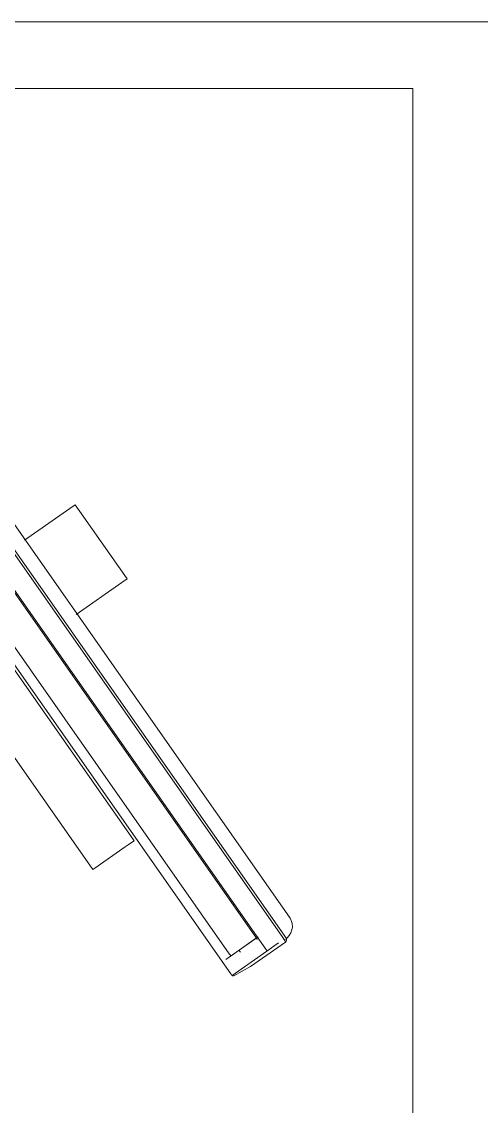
# Model space of a CAD drawing. Header units: inches. Extents: x 1 to 4637, y -664 to 702.
# Drawn here: x 1142.87 to 1156.64, y -316.85 to -284.35 of the extents above; entities that cross this region are included whole.
import ezdxf

# ---------------------------------------------------------------- set-up
doc = ezdxf.new("R2010")
doc.units = ezdxf.units.IN
doc.header["$MEASUREMENT"] = 0
doc.layers.add('I-FURN', color=30, linetype='Continuous', lineweight=9)
doc.layers.add('I-WALL', color=2, linetype='Continuous', lineweight=9)

# ---------------------------------------------------------------- blocks, each defined once
blk = doc.blocks.new('Desk - Group 3 - Typical-2416233-New Construction - Tel_Data_Elec Plan')
at = {"layer": 'I-FURN'}
for p, q in [((72, 30), (0, 30)), ((0, 30), (0, 0)), ((25.398, 26.165), (4.371, 11.441)), ((25.443, 26.101), (4.415, 11.378)), ((25.443, 26.101), (4.415, 11.378)), ((24.833, 26.304), (4.434, 12.02)), ((25.467, 26.212), (25.399, 26.165)), ((25.513, 26.147), (25.467, 26.212)), ((25.579, 26.18), (26.309, 25.138)), ((26.309, 25.138), (25.579, 26.18)), ((25.848, 25.627), (25.602, 25.978)), ((25.796, 25.597), (4.768, 10.874)), ((25.424, 25.361), (26.102, 24.393)), ((26.578, 24.585), (25.848, 25.627)), ((5.215, 11.14), (25.392, 25.269)), ((25.991, 24.552), (25.454, 25.319)), ((26.589, 24.634), (26.309, 25.138)), ((25.88, 24.832), (25.823, 24.791)), ((25.88, 24.832), (25.823, 24.791)), ((5.504, 9.823), (26.531, 24.547)), ((5.504, 9.823), (26.531, 24.547)), ((5.753, 10.372), (25.93, 24.501)), ((22.542, 21.649), (9.591, 12.581)), ((22.542, 21.649), (22.576, 21.601)), ((22.576, 21.601), (22.666, 21.473)), ((22.666, 21.473), (22.729, 21.382)), ((14.69, 21.438), (12.475, 19.887)), ((14.69, 21.438), (14.803, 21.277)), ((14.803, 21.277), (15.759, 19.912)), ((22.729, 21.382), (23.369, 20.468)), ((10.456, 11.345), (23.407, 20.414)), ((23.369, 20.468), (23.407, 20.414)), ((12.588, 19.726), (12.475, 19.887)), ((13.538, 18.368), (12.588, 19.726))]:
    blk.add_line(p, q, dxfattribs=at)
at = {"layer": 'I-FURN', "flags": 128}
for points in [[(25.02, 26.382), (25.118, 26.39), (25.214, 26.378), (25.304, 26.347), (25.384, 26.299), (25.45, 26.235)], [(25.579, 26.18), (25.553, 26.205), (25.528, 26.215), (25.51, 26.217), (25.499, 26.216), (25.491, 26.215), (25.485, 26.214), (25.48, 26.212), (25.477, 26.211), (25.473, 26.21), (25.47, 26.208), (25.468, 26.207), (25.465, 26.206), (25.463, 26.205), (25.46, 26.204), (25.458, 26.202), (25.456, 26.201), (25.454, 26.2), (25.451, 26.199), (25.449, 26.197), (25.447, 26.196), (25.444, 26.195), (25.442, 26.193), (25.44, 26.192), (25.437, 26.191), (25.435, 26.189), (25.433, 26.188), (25.43, 26.186), (25.428, 26.184), (25.425, 26.183), (25.422, 26.181), (25.42, 26.179), (25.417, 26.178), (25.415, 26.176), (25.412, 26.174), (25.409, 26.172), (25.407, 26.171), (25.404, 26.169), (25.402, 26.167), (25.399, 26.165), (25.398, 26.165)], [(25.497, 25.334), (25.497, 25.334), (25.496, 25.334), (25.495, 25.333), (25.494, 25.333), (25.492, 25.332), (25.49, 25.331), (25.487, 25.329), (25.485, 25.328), (25.482, 25.326), (25.479, 25.325), (25.476, 25.323), (25.473, 25.321), (25.469, 25.319), (25.466, 25.317), (25.462, 25.315), (25.458, 25.312), (25.454, 25.31), (25.45, 25.307), (25.446, 25.305), (25.442, 25.302), (25.437, 25.299), (25.433, 25.296), (25.428, 25.293), (25.424, 25.29), (25.419, 25.287), (25.415, 25.284), (25.41, 25.281), (25.405, 25.278), (25.401, 25.274), (25.396, 25.271), (25.392, 25.269)], [(26.589, 24.634), (26.593, 24.619), (26.593, 24.608), (26.591, 24.602), (26.589, 24.597), (26.587, 24.594), (26.585, 24.592), (26.584, 24.59), (26.583, 24.588), (26.581, 24.587), (26.58, 24.586), (26.579, 24.584), (26.578, 24.583), (26.576, 24.582), (26.575, 24.581), (26.574, 24.58), (26.573, 24.578), (26.571, 24.577), (26.57, 24.576), (26.568, 24.575), (26.567, 24.574), (26.565, 24.572), (26.564, 24.571), (26.562, 24.57), (26.56, 24.568), (26.559, 24.567), (26.557, 24.566), (26.555, 24.564), (26.553, 24.563), (26.551, 24.561), (26.549, 24.56), (26.547, 24.558), (26.545, 24.557), (26.544, 24.556), (26.542, 24.554), (26.539, 24.553), (26.537, 24.551), (26.535, 24.55), (26.533, 24.548), (26.531, 24.547), (26.531, 24.547)]]:
    blk.add_lwpolyline(points, dxfattribs=at)
at = {"layer": 'I-FURN'}
for centre, major_axis, start_param, end_param in [((25.45, 26.09), (0.129, 0.09), 0, 1.570796), ((25.45, 26.09), (0.129, 0.09), 0, 1.570796), ((25.799, 25.593), (0.0493, 0.0345), 0, 1.570796), ((25.798, 25.593), (0.0493, 0.0345), 0, 0.785398), ((25.926, 24.506), (0.0645, 0.0452), 4.712389, 6.283185), ((26.528, 24.551), (0.0493, 0.0345), 4.712389, 5.497787)]:
    blk.add_ellipse(centre, major_axis=major_axis, ratio=0.087156, start_param=start_param, end_param=end_param, dxfattribs=at)
blk.add_open_spline([(24.812, 26.288), (24.827, 26.3), (24.858, 26.321), (24.908, 26.348), (24.962, 26.369), (25.001, 26.378), (25.02, 26.382)], degree=3, dxfattribs=at)
blk.add_open_spline([(25.45, 26.235), (25.457, 26.227), (25.464, 26.217), (25.467, 26.213), (25.467, 26.213)], degree=3, knots=[0, 0, 0, 0, 0.5, 0.75, 0.75, 0.75, 0.75], dxfattribs=at)

msp = doc.modelspace()

# ---------------------------------------------------------------- linework, layer by layer
at = {"layer": 'I-WALL', "color": 250, "lineweight": 20}
msp.add_line((1048.036, -284.353), (1290.286, -284.353), dxfattribs=at)

# ---------------------------------------------------------------- block references
at = {"layer": 'I-FURN', "rotation": 269.9999999999997}
msp.add_blockref('Desk - Group 3 - Typical-2416233-New Construction - Tel_Data_Elec Plan', (1124.586, -286.353), dxfattribs=at)

doc.saveas('drawing.dxf')
